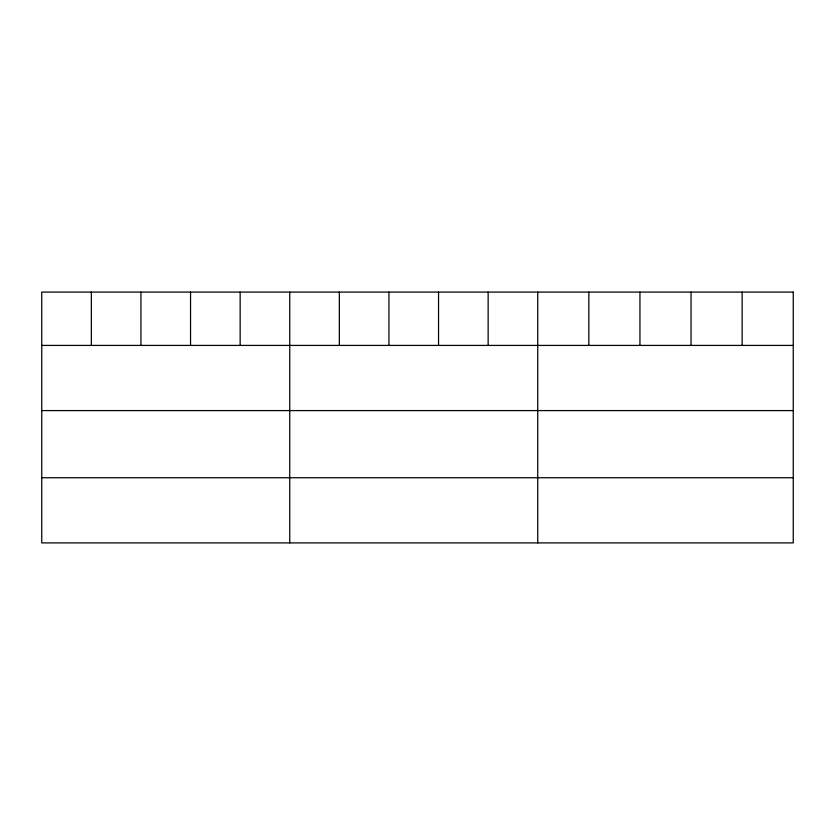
<?xml version="1.0" encoding="UTF-8"?>
<svg xmlns="http://www.w3.org/2000/svg" width="835" height="835" viewBox="0 0 835 835"><rect width="100%" height="100%" fill="white"/><g stroke="black" fill="none" stroke-linecap="round" stroke-linejoin="round"><path stroke-width="1.25" d="M41.75 345.419L793.25 345.419M41.75 410.59L793.25 410.59M41.75 477.735L793.25 477.735M742.148 292.093L742.148 345.419M691.046 292.093L691.046 345.419M639.944 292.093L639.944 345.419M588.842 292.093L588.842 345.419M537.74 292.093L537.74 542.907M488.141 292.093L488.141 345.419M438.542 292.093L438.542 345.419M388.943 292.093L388.943 345.419M339.344 292.093L339.344 345.419M289.745 292.093L289.745 542.907M240.146 292.093L240.146 345.419M190.547 292.093L190.547 345.419M140.948 292.093L140.948 345.419M91.349 292.093L91.349 345.419M793.25 292.093L41.75 292.093L41.75 542.907L793.25 542.907L793.25 292.093"/></g></svg>
